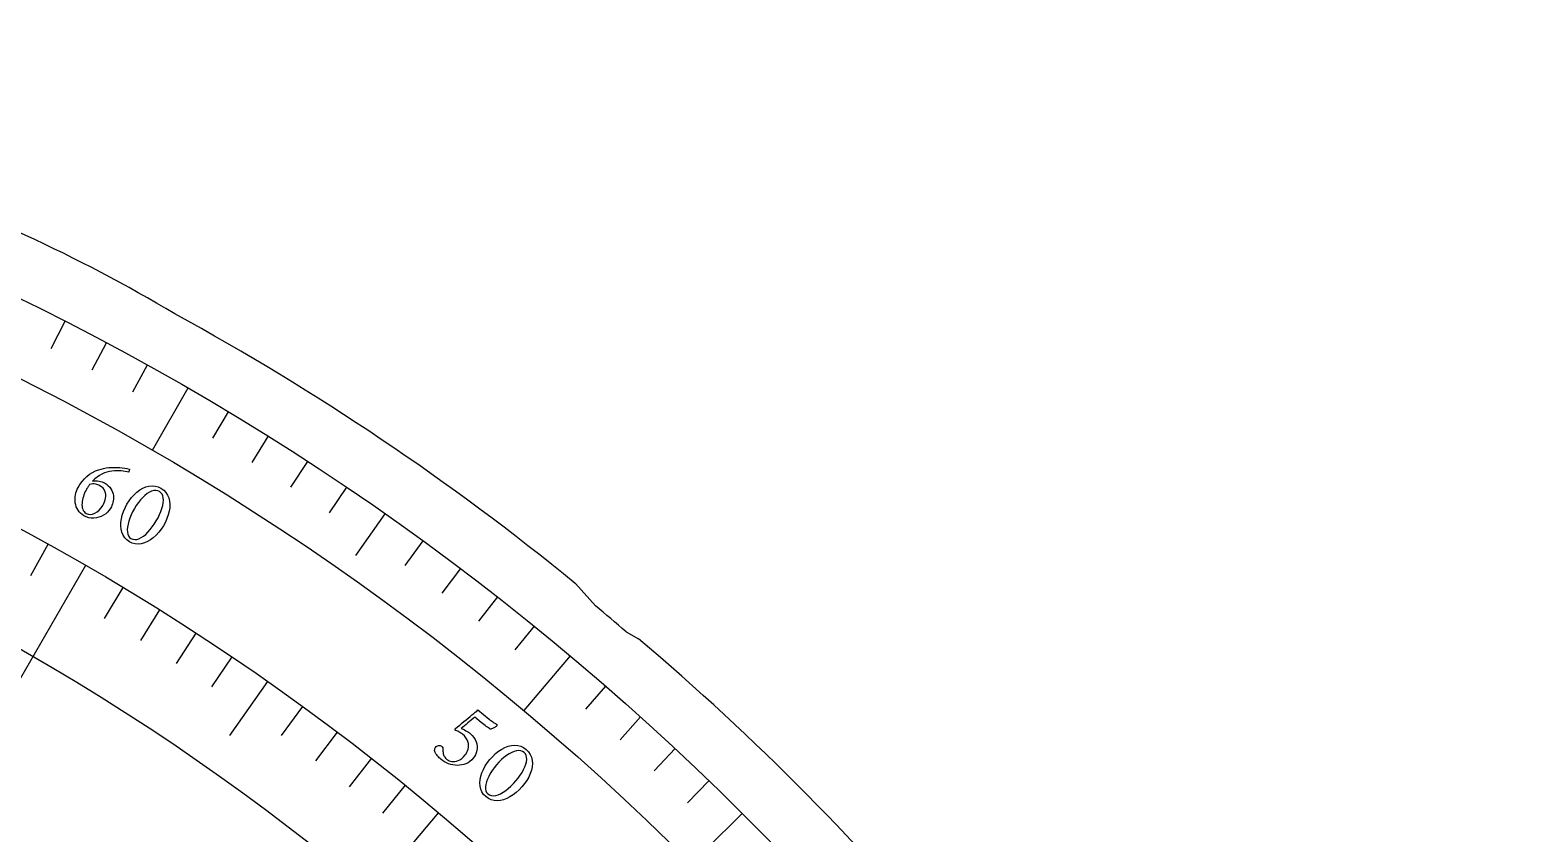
# Model space of a CAD drawing. Header units: millimetres. Extents: x -60 to 60, y -60 to 76.
# Drawn here: x 25.93 to 58.8, y 41.15 to 58.8 of the extents above; entities that cross this region are included whole.
import ezdxf

# ---------------------------------------------------------------- set-up
doc = ezdxf.new("R2010")
doc.units = ezdxf.units.MM
for name, color, linetype in [('CUT_OUTER', 1, 'Continuous'), ('ENGRAVE', 7, 'Continuous'), ('ENGRAVE_FINE', 8, 'Continuous'), ('TEXT', 5, 'Continuous')]:
    doc.layers.add(name, color=color, linetype=linetype)

msp = doc.modelspace()

# ---------------------------------------------------------------- linework, layer by layer
at = {"layer": 'CUT_OUTER'}
for points in [[(37.9091, 46.6342), (37.9118, 46.6315), (38.3522, 46.1422)], [(39.0275, 45.5721), (39.2995, 45.4166), (39.3029, 45.4144)]]:
    msp.add_lwpolyline(points, dxfattribs=at)
for centre, radius, start, end in [((10.9297, 22.0715), 35.4959, 59.18275, 71.18819), ((1.7156, 2.3697), 57.1779, 50.72847, 61.36792), ((2.8042, 3.3487), 55.6323, 49.37385, 50.28403), ((2.953, 2.4483), 56.2797, 39.53446, 49.76836)]:
    msp.add_arc(centre, radius, start, end, dxfattribs=at)
at = {"layer": 'ENGRAVE'}
for points in [[(29.4, 50.9223), (28.6125, 49.5583)], [(33.7263, 48.1661), (33.081, 47.2446)], [(27.15, 47.0252), (23.85, 41.3094)], [(37.7959, 45.0434), (36.7835, 43.8369)], [(31.1452, 44.48), (30.3124, 43.2905)], [(34.9034, 41.5962), (33.6306, 40.0794)], [(41.5779, 41.5779), (40.7824, 40.7824)]]:
    msp.add_lwpolyline(points, dxfattribs=at)
for radius in [58.8, 58.8, 57.225, 54.3, 54.3, 51.99, 47.7, 47.7, 45.18]:
    msp.add_circle((0, 0), radius, dxfattribs=at)
at = {"layer": 'ENGRAVE_FINE'}
for points in [[(26.6946, 52.3912), (26.3882, 51.7898)], [(27.6049, 51.9173), (27.288, 51.3213)], [(28.5068, 51.4276), (28.1796, 50.8373)], [(30.2842, 50.4014), (29.9366, 49.8228)], [(31.1593, 49.8652), (30.8016, 49.2928)], [(32.0248, 49.3138), (31.6571, 48.7477)], [(32.8805, 48.7474), (32.5031, 48.1878)], [(26.3252, 47.4919), (25.9412, 46.7992)], [(34.5618, 47.5702), (34.165, 47.0241)], [(35.3867, 46.9598), (34.9805, 46.4207)], [(27.9666, 46.5442), (27.5587, 45.8653)], [(28.7746, 46.049), (28.3549, 45.3774)], [(36.2009, 46.335), (35.7853, 45.8031)], [(37.004, 45.6962), (36.5792, 45.1716)], [(29.5739, 45.5398), (29.1425, 44.8756)], [(30.3642, 45.0167), (29.9213, 44.3601)], [(38.5763, 44.3769), (38.1334, 43.8675)], [(31.9167, 43.9296), (31.4512, 43.2889)], [(39.3449, 43.6969), (38.8932, 43.1953)], [(32.6786, 43.3659), (32.2019, 42.7334)], [(33.4304, 42.789), (32.9428, 42.1649)], [(40.1015, 43.0036), (39.6412, 42.5099)], [(34.1721, 42.199), (33.6737, 41.5835)], [(40.8459, 42.2972), (40.377, 41.8116)]]:
    msp.add_lwpolyline(points, dxfattribs=at)
at = {"layer": 'TEXT'}
for points in [[(27.5675, 48.8405), (27.6127, 48.812), (27.6515, 48.7812), (27.6838, 48.7481), (27.7096, 48.7127), (27.7298, 48.6759), (27.7452, 48.6385), (27.7558, 48.6005), (27.7617, 48.5619), (27.7637, 48.5235), (27.7625, 48.4859), (27.7581, 48.4492), (27.7507, 48.4134), (27.741, 48.3793), (27.7301, 48.348), (27.718, 48.3195), (27.7045, 48.2936), (27.6728, 48.2455), (27.6359, 48.2028), (27.5938, 48.1653), (27.5465, 48.1331), (27.4957, 48.1069), (27.4432, 48.0873), (27.3889, 48.0743), (27.3329, 48.0678), (27.2765, 48.0687), (27.2213, 48.0778), (27.1672, 48.0951), (27.1142, 48.1206), (27.0752, 48.1456), (27.0408, 48.174), (27.011, 48.2059), (26.9857, 48.2412), (26.9647, 48.2791), (26.9477, 48.3186), (26.9349, 48.3596), (26.9262, 48.4023), (26.9213, 48.4458), (26.9201, 48.4897), (26.9225, 48.5338), (26.9287, 48.5782), (26.9382, 48.6217), (26.9509, 48.6634), (26.9667, 48.7033), (26.9856, 48.7412), (27.0273, 48.8098), (27.0736, 48.8733), (27.1247, 48.9317), (27.1805, 48.9851), (27.2401, 49.0324), (27.3029, 49.0727), (27.3687, 49.106), (27.4376, 49.1322), (27.492, 49.1481), (27.5483, 49.161), (27.6062, 49.171), (27.6659, 49.1782), (27.7262, 49.1827), (27.7857, 49.1847), (27.8446, 49.1843), (27.9027, 49.1814), (27.9589, 49.1761), (28.0118, 49.1686), (28.0613, 49.1589), (28.1076, 49.147), (28.113, 49.1421), (28.1155, 49.1353), (28.1154, 49.1264), (28.1125, 49.1155), (28.1084, 49.1045), (28.1047, 49.0953), (28.1014, 49.0879), (28.0985, 49.0822), (28.062, 49.0894), (28.0223, 49.0959), (27.9795, 49.1016), (27.9336, 49.1065), (27.8853, 49.1096), (27.8353, 49.1099), (27.7836, 49.1074), (27.7302, 49.1021), (27.6759, 49.093), (27.6215, 49.0791), (27.567, 49.0605), (27.5123, 49.037), (27.4582, 49.0078), (27.405, 48.9719), (27.3529, 48.9294), (27.3019, 48.8803), (27.3378, 48.8848), (27.374, 48.8862), (27.4103, 48.8846), (27.4468, 48.8799), (27.4817, 48.8728), (27.5135, 48.8638), (27.5421, 48.8531), (27.5675, 48.8405)], [(27.2412, 48.8074), (27.2309, 48.7931), (27.2207, 48.7785), (27.2107, 48.7635), (27.2007, 48.7481), (27.1909, 48.7325), (27.1813, 48.7167), (27.172, 48.7008), (27.1629, 48.6848), (27.1461, 48.6527), (27.1305, 48.6191), (27.1162, 48.5837), (27.1032, 48.5468), (27.092, 48.5091), (27.0833, 48.4717), (27.0769, 48.4344), (27.073, 48.3973), (27.0719, 48.3612), (27.074, 48.3269), (27.0795, 48.2942), (27.0882, 48.2633), (27.1006, 48.2351), (27.1173, 48.2106), (27.1381, 48.1898), (27.1632, 48.1726), (27.2083, 48.154), (27.2552, 48.148), (27.304, 48.1546), (27.3547, 48.1738), (27.4044, 48.2039), (27.45, 48.2431), (27.4915, 48.2915), (27.529, 48.3491), (27.5496, 48.3888), (27.5665, 48.4287), (27.5796, 48.4689), (27.589, 48.5094), (27.5938, 48.5494), (27.5933, 48.588), (27.5875, 48.6253), (27.5763, 48.6612), (27.559, 48.695), (27.5347, 48.7259), (27.5033, 48.7538), (27.465, 48.7788), (27.4441, 48.7896), (27.4213, 48.7994), (27.3965, 48.8083), (27.3697, 48.8162), (27.3409, 48.8213), (27.3099, 48.8215), (27.2767, 48.8168), (27.2412, 48.8074)], [(28.8083, 48.7245), (28.8682, 48.6822), (28.9171, 48.6329), (28.9548, 48.5765), (28.9813, 48.5132), (28.9975, 48.4447), (29.0043, 48.3728), (29.0016, 48.2976), (28.9894, 48.219), (28.9686, 48.1389), (28.9401, 48.0592), (28.904, 47.9798), (28.8603, 47.9007), (28.8108, 47.8251), (28.7574, 47.7562), (28.7, 47.6938), (28.6388, 47.6381), (28.5751, 47.5904), (28.5101, 47.5523), (28.4439, 47.5237), (28.3764, 47.5047), (28.3089, 47.4969), (28.2428, 47.502), (28.1779, 47.5199), (28.1143, 47.5508), (28.0583, 47.5907), (28.0123, 47.6383), (27.9764, 47.6935), (27.9505, 47.7565), (27.9342, 47.8251), (27.9268, 47.8972), (27.9284, 47.9727), (27.939, 48.0518), (27.958, 48.1326), (27.9847, 48.213), (28.0192, 48.2932), (28.0615, 48.373), (28.1098, 48.4494), (28.1621, 48.5192), (28.2185, 48.5824), (28.2791, 48.639), (28.3426, 48.6872), (28.4076, 48.7256), (28.4743, 48.7541), (28.5427, 48.7726), (28.6111, 48.7797), (28.6783, 48.7741), (28.744, 48.7557), (28.8083, 48.7245)], [(28.7781, 48.6517), (28.738, 48.6695), (28.6955, 48.6769), (28.6505, 48.6738), (28.6032, 48.6604), (28.5545, 48.6379), (28.5055, 48.6075), (28.4563, 48.5692), (28.4068, 48.5231), (28.3581, 48.4702), (28.3113, 48.4119), (28.2664, 48.3481), (28.2234, 48.2787), (28.1845, 48.208), (28.1512, 48.138), (28.1232, 48.0687), (28.1007, 48.0002), (28.0839, 47.9342), (28.0733, 47.8727), (28.0689, 47.8155), (28.0705, 47.7628), (28.0788, 47.7161), (28.0942, 47.6772), (28.1168, 47.6459), (28.1466, 47.6223), (28.1884, 47.6037), (28.2321, 47.5963), (28.2776, 47.6), (28.3252, 47.6147), (28.3738, 47.6391), (28.4227, 47.6714), (28.4719, 47.7118), (28.5214, 47.7602), (28.5701, 47.8149), (28.617, 47.8742), (28.662, 47.938), (28.7052, 48.0064), (28.7452, 48.0774), (28.7793, 48.1468), (28.8077, 48.2149), (28.8302, 48.2815), (28.8466, 48.3454), (28.8567, 48.4052), (28.8604, 48.4608), (28.8579, 48.5123), (28.8486, 48.5582), (28.8321, 48.5966), (28.8086, 48.6278), (28.7781, 48.6517)], [(35.6027, 43.3337), (35.6476, 43.2923), (35.6842, 43.2484), (35.7126, 43.2021), (35.7328, 43.1534), (35.7457, 43.1037), (35.7524, 43.0544), (35.7528, 43.0056), (35.7469, 42.9571), (35.7354, 42.9105), (35.7188, 42.8673), (35.6972, 42.8274), (35.6706, 42.7908), (35.6345, 42.752), (35.5955, 42.7189), (35.5538, 42.6915), (35.5093, 42.6698), (35.4629, 42.6534), (35.4157, 42.6418), (35.3678, 42.6352), (35.319, 42.6334), (35.2701, 42.6361), (35.2218, 42.6431), (35.1741, 42.6543), (35.1269, 42.6697), (35.0811, 42.689), (35.0374, 42.7117), (34.9959, 42.7379), (34.9565, 42.7675), (34.9401, 42.7818), (34.9228, 42.7989), (34.9043, 42.8187), (34.8848, 42.8413), (34.8659, 42.8655), (34.8493, 42.8901), (34.8349, 42.9152), (34.8227, 42.9407), (34.8217, 42.9471), (34.8212, 42.9559), (34.8212, 42.967), (34.8217, 42.9805), (34.8235, 42.9946), (34.827, 43.0076), (34.8325, 43.0194), (34.8397, 43.0301), (34.8547, 43.0459), (34.8709, 43.0579), (34.8883, 43.0661), (34.9071, 43.0704), (34.9257, 43.0712), (34.9428, 43.0686), (34.9585, 43.0627), (34.9726, 43.0535), (34.9872, 43.039), (34.9973, 43.0226), (35.003, 43.0045), (35.0042, 42.9845), (35.0036, 42.964), (35.0036, 42.9441), (35.0044, 42.9248), (35.0059, 42.9063), (35.0093, 42.8854), (35.0153, 42.8653), (35.0239, 42.8462), (35.0351, 42.8278), (35.048, 42.8105), (35.0617, 42.7944), (35.0763, 42.7796), (35.0917, 42.766), (35.1146, 42.7497), (35.1402, 42.7363), (35.1683, 42.7259), (35.1991, 42.7184), (35.2319, 42.7151), (35.2662, 42.7172), (35.302, 42.7246), (35.3394, 42.7375), (35.3776, 42.757), (35.4159, 42.7843), (35.4544, 42.8193), (35.4931, 42.8622), (35.5131, 42.8896), (35.5303, 42.9203), (35.5447, 42.9542), (35.5563, 42.9913), (35.5636, 43.0306), (35.5654, 43.071), (35.5614, 43.1125), (35.5519, 43.1552), (35.535, 43.1979), (35.5093, 43.2397), (35.4746, 43.2805), (35.4309, 43.3204), (35.4159, 43.3319), (35.3977, 43.3443), (35.3765, 43.3577), (35.3522, 43.3721), (35.3277, 43.3854), (35.3062, 43.3959), (35.2876, 43.4034), (35.2719, 43.4081), (35.2698, 43.4106), (35.2686, 43.4139), (35.2682, 43.4181), (35.2687, 43.4232), (35.27, 43.4285), (35.2719, 43.4336), (35.2744, 43.4383), (35.2775, 43.4426), (35.3244, 43.4813), (35.3713, 43.52), (35.4182, 43.5587), (35.4652, 43.5974), (35.5113, 43.6353), (35.5559, 43.672), (35.5989, 43.7073), (35.6403, 43.7413), (35.679, 43.7731), (35.7137, 43.8021), (35.7444, 43.8282), (35.7712, 43.8513), (36.0166, 43.65), (36.0339, 43.6361), (36.0517, 43.6224), (36.0701, 43.609), (36.0891, 43.5957), (36.1076, 43.5833), (36.1247, 43.5722), (36.1404, 43.5624), (36.1547, 43.554), (36.1666, 43.5472), (36.1751, 43.5423), (36.1802, 43.5394), (36.1819, 43.5385), (36.184, 43.5327), (36.1859, 43.5273), (36.1877, 43.5225), (36.1894, 43.5181), (36.1904, 43.5141), (36.1904, 43.5103), (36.1892, 43.5066), (36.187, 43.5032), (36.1837, 43.5), (36.1781, 43.4955), (36.17, 43.4896), (36.1596, 43.4823), (36.1474, 43.4744), (36.1342, 43.4664), (36.1199, 43.4585), (36.1046, 43.4505), (36.0887, 43.4432), (36.0731, 43.4372), (36.0576, 43.4324), (36.0423, 43.429), (36.0232, 43.442), (36.0023, 43.4565), (35.9798, 43.4723), (35.9555, 43.4896), (35.9295, 43.5086), (35.9018, 43.5298), (35.8722, 43.5531), (35.8408, 43.5785), (35.7015, 43.6928), (35.6636, 43.6619), (35.6255, 43.6306), (35.5873, 43.5989), (35.549, 43.5668), (35.511, 43.535), (35.4736, 43.5042), (35.4369, 43.4744), (35.4009, 43.4457), (35.4244, 43.4372), (35.4501, 43.4261), (35.478, 43.4123), (35.5082, 43.3958), (35.5375, 43.3785), (35.5631, 43.3624), (35.5848, 43.3475), (35.6027, 43.3337)], [(36.8316, 42.9817), (36.8832, 42.9297), (36.9228, 42.8726), (36.9501, 42.8106), (36.9653, 42.7436), (36.9693, 42.6733), (36.9635, 42.6014), (36.9478, 42.5278), (36.9221, 42.4525), (36.8877, 42.3772), (36.8459, 42.3037), (36.7965, 42.2317), (36.7397, 42.1615), (36.6778, 42.0956), (36.6132, 42.037), (36.546, 41.9855), (36.476, 41.9412), (36.405, 41.9054), (36.3343, 41.8791), (36.2641, 41.8625), (36.1944, 41.8555), (36.1266, 41.8596), (36.0623, 41.876), (36.0016, 41.905), (35.9443, 41.9463), (35.896, 41.9954), (35.859, 42.0503), (35.8333, 42.1109), (35.8187, 42.1774), (35.8146, 42.2478), (35.8198, 42.32), (35.8345, 42.3942), (35.8587, 42.4703), (35.8914, 42.5465), (35.9316, 42.6211), (35.9795, 42.694), (36.0351, 42.7653), (36.0959, 42.8322), (36.1595, 42.8918), (36.2261, 42.9442), (36.2955, 42.9894), (36.3664, 43.0259), (36.4372, 43.0524), (36.5078, 43.0689), (36.5783, 43.0752), (36.647, 43.0704), (36.7121, 43.0532), (36.7736, 43.0236), (36.8316, 42.9817)], [(36.7891, 42.9153), (36.7527, 42.9398), (36.7122, 42.9544), (36.6674, 42.9593), (36.6184, 42.9543), (36.5665, 42.9406), (36.513, 42.9191), (36.4579, 42.8899), (36.4012, 42.8531), (36.3441, 42.8095), (36.2879, 42.7602), (36.2326, 42.7051), (36.1781, 42.6443), (36.1276, 42.5814), (36.0826, 42.5183), (36.043, 42.4549), (36.0089, 42.3913), (35.981, 42.3293), (35.9598, 42.2705), (35.9455, 42.215), (35.938, 42.1628), (35.938, 42.1154), (35.9465, 42.0743), (35.9633, 42.0396), (35.9886, 42.0112), (36.0265, 41.9857), (36.0682, 41.9708), (36.1137, 41.9665), (36.1631, 41.9728), (36.2152, 41.9883), (36.269, 42.0116), (36.3244, 42.0429), (36.3816, 42.082), (36.439, 42.1274), (36.4955, 42.1776), (36.5509, 42.2326), (36.6054, 42.2925), (36.657, 42.3554), (36.7027, 42.4179), (36.7424, 42.48), (36.7762, 42.5417), (36.8034, 42.6018), (36.8238, 42.6589), (36.8371, 42.713), (36.8435, 42.7642), (36.8423, 42.8109), (36.8328, 42.8517), (36.8151, 42.8865), (36.7891, 42.9153)]]:
    msp.add_lwpolyline(points, close=True, dxfattribs=at)

doc.saveas('drawing.dxf')
